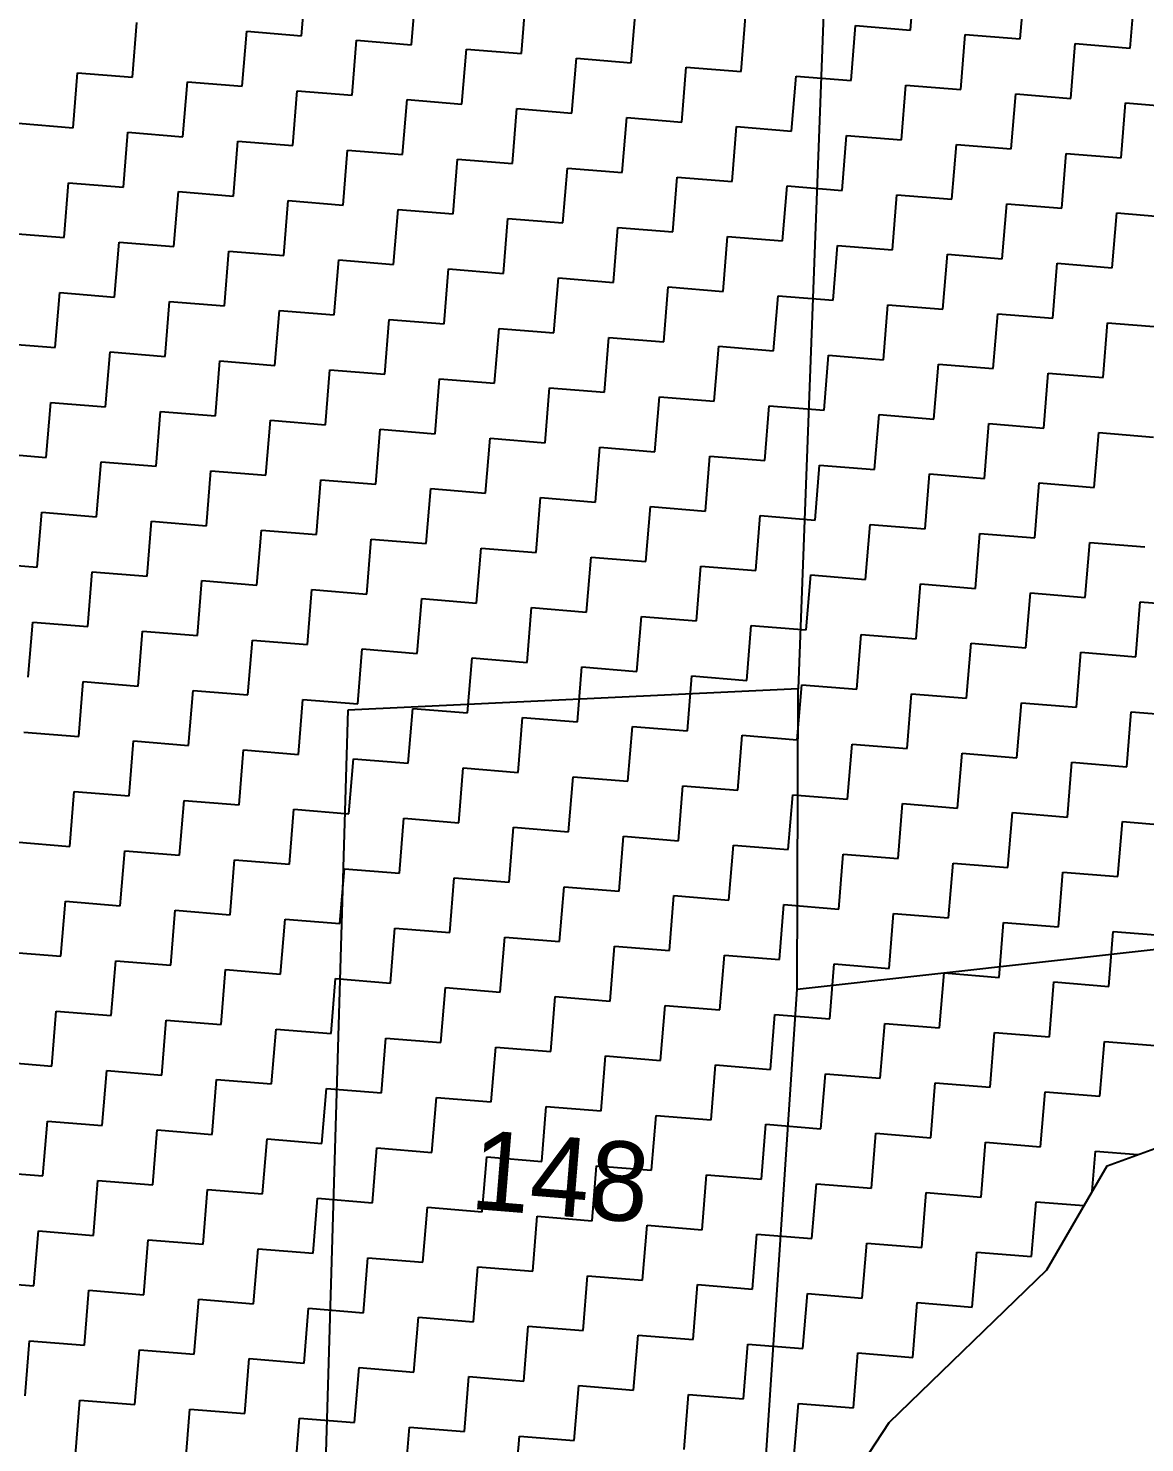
# Model space of a CAD drawing. Header units: metres. Extents: x 286589 to 288713, y 2001360 to 2004418.
# Drawn here: x 286990.5 to 287096.6, y 2003130.9 to 2003265.2 of the extents above; entities that cross this region are included whole.
import ezdxf
from ezdxf.enums import TextEntityAlignment as Align

# ---------------------------------------------------------------- set-up
doc = ezdxf.new("R2010")
doc.units = ezdxf.units.M
doc.header["$MEASUREMENT"] = 0
for name, color, linetype in [('POLY_HATCH', 12, 'Continuous'), ('POLY_PARCEL', 6, 'Continuous'), ('TEXT_PARCEL', 7, 'Continuous')]:
    doc.layers.add(name, color=color, linetype=linetype)
doc.styles.add('TEXT_MAP', font='')
doc.styles.get('TEXT_MAP').set_extended_font_data('Kruti Dev 050')

msp = doc.modelspace()

# ---------------------------------------------------------------- linework, layer by layer
at = {"layer": 'POLY_HATCH', "linetype": 'Continuous'}
for p, q in [((287016.51, 2003264.53), (287016.94, 2003269.74)), ((287074.34, 2003265.07), (287074.76, 2003270.28)), ((287026.95, 2003263.68), (287027.38, 2003268.89)), ((287084.78, 2003264.22), (287085.2, 2003269.43)), ((287095.21, 2003263.36), (287095.64, 2003268.58)), ((287037.39, 2003262.83), (287037.81, 2003268.04)), ((287047.82, 2003261.97), (287048.25, 2003267.19)), ((287000.44, 2003260.58), (287000.86, 2003265.8)), ((287058.26, 2003261.12), (287058.69, 2003266.34)), ((287010.87, 2003259.73), (287011.3, 2003264.95)), ((287011.3, 2003264.95), (287016.51, 2003264.53)), ((287068.7, 2003260.27), (287069.12, 2003265.49)), ((287069.12, 2003265.49), (287074.34, 2003265.07)), ((287079.13, 2003259.42), (287079.56, 2003264.64)), ((287079.56, 2003264.64), (287084.78, 2003264.22)), ((287021.31, 2003258.88), (287021.73, 2003264.1)), ((287021.73, 2003264.1), (287026.95, 2003263.68)), ((287031.74, 2003258.03), (287032.17, 2003263.25)), ((287032.17, 2003263.25), (287037.39, 2003262.83)), ((287089.57, 2003258.57), (287089.99, 2003263.79)), ((287089.99, 2003263.79), (287095.21, 2003263.36)), ((287042.18, 2003257.18), (287042.61, 2003262.4)), ((287042.61, 2003262.4), (287047.82, 2003261.97)), ((286994.79, 2003255.79), (286995.22, 2003261.01)), ((286995.22, 2003261.01), (287000.44, 2003260.58)), ((287052.62, 2003256.33), (287053.04, 2003261.55)), ((287053.04, 2003261.55), (287058.26, 2003261.12)), ((287063.05, 2003255.48), (287063.48, 2003260.7)), ((287063.48, 2003260.7), (287068.7, 2003260.27)), ((287005.23, 2003254.94), (287005.65, 2003260.16)), ((287005.65, 2003260.16), (287010.87, 2003259.73)), ((287015.66, 2003254.09), (287016.09, 2003259.31)), ((287016.09, 2003259.31), (287021.31, 2003258.88)), ((287073.49, 2003254.63), (287073.91, 2003259.85)), ((287073.91, 2003259.85), (287079.13, 2003259.42)), ((287083.92, 2003253.78), (287084.35, 2003259)), ((287084.35, 2003259), (287089.57, 2003258.57)), ((287026.1, 2003253.24), (287026.53, 2003258.46)), ((287026.53, 2003258.46), (287031.74, 2003258.03)), ((287094.36, 2003252.93), (287094.79, 2003258.15)), ((287094.79, 2003258.15), (287100, 2003257.72)), ((287036.54, 2003252.39), (287036.96, 2003257.61)), ((287036.96, 2003257.61), (287042.18, 2003257.18)), ((287046.97, 2003251.54), (287047.4, 2003256.76)), ((287047.4, 2003256.76), (287052.62, 2003256.33)), ((286989.57, 2003256.22), (286994.79, 2003255.79)), ((286999.58, 2003250.15), (287000.01, 2003255.37)), ((287000.01, 2003255.37), (287005.23, 2003254.94)), ((287057.41, 2003250.69), (287057.83, 2003255.91)), ((287057.83, 2003255.91), (287063.05, 2003255.48)), ((287067.85, 2003249.84), (287068.27, 2003255.06)), ((287068.27, 2003255.06), (287073.49, 2003254.63)), ((287010.02, 2003249.3), (287010.45, 2003254.52)), ((287010.45, 2003254.52), (287015.66, 2003254.09)), ((287020.46, 2003248.45), (287020.88, 2003253.66)), ((287020.88, 2003253.66), (287026.1, 2003253.24)), ((287078.28, 2003248.99), (287078.71, 2003254.2)), ((287078.71, 2003254.2), (287083.92, 2003253.78)), ((287030.89, 2003247.6), (287031.32, 2003252.81)), ((287031.32, 2003252.81), (287036.54, 2003252.39)), ((287088.72, 2003248.14), (287089.14, 2003253.35)), ((287089.14, 2003253.35), (287094.36, 2003252.93)), ((287041.33, 2003246.75), (287041.75, 2003251.96)), ((287041.75, 2003251.96), (287046.97, 2003251.54)), ((287051.77, 2003245.89), (287052.19, 2003251.11)), ((287052.19, 2003251.11), (287057.41, 2003250.69)), ((286993.94, 2003245.36), (286994.37, 2003250.57)), ((286994.37, 2003250.57), (286999.58, 2003250.15)), ((287004.38, 2003244.5), (287004.8, 2003249.72)), ((287004.8, 2003249.72), (287010.02, 2003249.3)), ((287062.2, 2003245.04), (287062.63, 2003250.26)), ((287062.63, 2003250.26), (287067.85, 2003249.84)), ((287014.81, 2003243.65), (287015.24, 2003248.87)), ((287015.24, 2003248.87), (287020.46, 2003248.45)), ((287072.64, 2003244.19), (287073.06, 2003249.41)), ((287073.06, 2003249.41), (287078.28, 2003248.99)), ((287083.07, 2003243.34), (287083.5, 2003248.56)), ((287083.5, 2003248.56), (287088.72, 2003248.14)), ((287025.25, 2003242.8), (287025.68, 2003248.02)), ((287025.68, 2003248.02), (287030.89, 2003247.6)), ((287035.69, 2003241.95), (287036.11, 2003247.17)), ((287036.11, 2003247.17), (287041.33, 2003246.75)), ((287093.51, 2003242.49), (287093.94, 2003247.71)), ((287093.94, 2003247.71), (287099.15, 2003247.28)), ((286988.72, 2003245.78), (286993.94, 2003245.36)), ((287046.12, 2003241.1), (287046.55, 2003246.32)), ((287046.55, 2003246.32), (287051.77, 2003245.89)), ((286998.73, 2003239.71), (286999.16, 2003244.93)), ((286999.16, 2003244.93), (287004.38, 2003244.5)), ((287056.56, 2003240.25), (287056.98, 2003245.47)), ((287056.98, 2003245.47), (287062.2, 2003245.04)), ((287066.99, 2003239.4), (287067.42, 2003244.62)), ((287067.42, 2003244.62), (287072.64, 2003244.19)), ((287009.17, 2003238.86), (287009.6, 2003244.08)), ((287009.6, 2003244.08), (287014.81, 2003243.65)), ((287019.61, 2003238.01), (287020.03, 2003243.23)), ((287020.03, 2003243.23), (287025.25, 2003242.8)), ((287077.43, 2003238.55), (287077.86, 2003243.77)), ((287077.86, 2003243.77), (287083.07, 2003243.34)), ((287087.87, 2003237.7), (287088.29, 2003242.92)), ((287088.29, 2003242.92), (287093.51, 2003242.49)), ((287030.04, 2003237.16), (287030.47, 2003242.38)), ((287030.47, 2003242.38), (287035.69, 2003241.95)), ((287040.48, 2003236.31), (287040.9, 2003241.53)), ((287040.9, 2003241.53), (287046.12, 2003241.1)), ((287050.91, 2003235.46), (287051.34, 2003240.68)), ((287051.34, 2003240.68), (287056.56, 2003240.25)), ((286993.09, 2003234.92), (286993.52, 2003240.14)), ((286993.52, 2003240.14), (286998.73, 2003239.71)), ((287003.53, 2003234.07), (287003.95, 2003239.29)), ((287003.95, 2003239.29), (287009.17, 2003238.86)), ((287061.35, 2003234.61), (287061.78, 2003239.83)), ((287061.78, 2003239.83), (287066.99, 2003239.4)), ((287071.79, 2003233.76), (287072.21, 2003238.98)), ((287072.21, 2003238.98), (287077.43, 2003238.55)), ((287013.96, 2003233.22), (287014.39, 2003238.44)), ((287014.39, 2003238.44), (287019.61, 2003238.01)), ((287024.4, 2003232.37), (287024.82, 2003237.59)), ((287024.82, 2003237.59), (287030.04, 2003237.16)), ((287082.22, 2003232.91), (287082.65, 2003238.12)), ((287082.65, 2003238.12), (287087.87, 2003237.7)), ((287034.84, 2003231.52), (287035.26, 2003236.73)), ((287035.26, 2003236.73), (287040.48, 2003236.31)), ((287092.66, 2003232.06), (287093.08, 2003237.27)), ((287093.08, 2003237.27), (287098.3, 2003236.85)), ((286987.87, 2003235.34), (286993.09, 2003234.92)), ((287045.27, 2003230.67), (287045.7, 2003235.88)), ((287045.7, 2003235.88), (287050.91, 2003235.46)), ((287055.71, 2003229.82), (287056.13, 2003235.03)), ((287056.13, 2003235.03), (287061.35, 2003234.61)), ((286997.88, 2003229.28), (286998.31, 2003234.49)), ((286998.31, 2003234.49), (287003.53, 2003234.07)), ((287008.32, 2003228.43), (287008.74, 2003233.64)), ((287008.74, 2003233.64), (287013.96, 2003233.22)), ((287066.14, 2003228.96), (287066.57, 2003234.18)), ((287066.57, 2003234.18), (287071.79, 2003233.76)), ((287018.76, 2003227.57), (287019.18, 2003232.79)), ((287019.18, 2003232.79), (287024.4, 2003232.37)), ((287076.58, 2003228.11), (287077.01, 2003233.33)), ((287077.01, 2003233.33), (287082.22, 2003232.91)), ((287087.02, 2003227.26), (287087.44, 2003232.48)), ((287087.44, 2003232.48), (287092.66, 2003232.06)), ((287029.19, 2003226.72), (287029.62, 2003231.94)), ((287029.62, 2003231.94), (287034.84, 2003231.52)), ((287039.63, 2003225.87), (287040.05, 2003231.09)), ((287040.05, 2003231.09), (287045.27, 2003230.67)), ((286992.24, 2003224.48), (286992.67, 2003229.7)), ((286992.67, 2003229.7), (286997.88, 2003229.28)), ((287050.06, 2003225.02), (287050.49, 2003230.24)), ((287050.49, 2003230.24), (287055.71, 2003229.82)), ((287002.68, 2003223.63), (287003.1, 2003228.85)), ((287003.1, 2003228.85), (287008.32, 2003228.43)), ((287060.5, 2003224.17), (287060.93, 2003229.39)), ((287060.93, 2003229.39), (287066.14, 2003228.96)), ((287070.94, 2003223.32), (287071.36, 2003228.54)), ((287071.36, 2003228.54), (287076.58, 2003228.11)), ((287013.11, 2003222.78), (287013.54, 2003228)), ((287013.54, 2003228), (287018.76, 2003227.57)), ((287023.55, 2003221.93), (287023.97, 2003227.15)), ((287023.97, 2003227.15), (287029.19, 2003226.72)), ((287081.37, 2003222.47), (287081.8, 2003227.69)), ((287081.8, 2003227.69), (287087.02, 2003227.26)), ((287091.81, 2003221.62), (287092.23, 2003226.84)), ((287092.23, 2003226.84), (287097.45, 2003226.41)), ((287033.98, 2003221.08), (287034.41, 2003226.3)), ((287034.41, 2003226.3), (287039.63, 2003225.87)), ((287044.42, 2003220.23), (287044.85, 2003225.45)), ((287044.85, 2003225.45), (287050.06, 2003225.02)), ((286987.02, 2003224.91), (286992.24, 2003224.48)), ((286997.03, 2003218.84), (286997.46, 2003224.06)), ((286997.46, 2003224.06), (287002.68, 2003223.63)), ((287054.86, 2003219.38), (287055.28, 2003224.6)), ((287055.28, 2003224.6), (287060.5, 2003224.17)), ((287007.47, 2003217.99), (287007.89, 2003223.21)), ((287007.89, 2003223.21), (287013.11, 2003222.78)), ((287065.29, 2003218.53), (287065.72, 2003223.75)), ((287065.72, 2003223.75), (287070.94, 2003223.32)), ((287075.73, 2003217.68), (287076.15, 2003222.9)), ((287076.15, 2003222.9), (287081.37, 2003222.47)), ((287017.91, 2003217.14), (287018.33, 2003222.36)), ((287018.33, 2003222.36), (287023.55, 2003221.93)), ((287028.34, 2003216.29), (287028.77, 2003221.51)), ((287028.77, 2003221.51), (287033.98, 2003221.08)), ((287086.17, 2003216.83), (287086.59, 2003222.05)), ((287086.59, 2003222.05), (287091.81, 2003221.62)), ((287038.78, 2003215.44), (287039.2, 2003220.66)), ((287039.2, 2003220.66), (287044.42, 2003220.23)), ((286991.39, 2003214.05), (286991.81, 2003219.26)), ((286991.81, 2003219.26), (286997.03, 2003218.84)), ((287049.21, 2003214.59), (287049.64, 2003219.8)), ((287049.64, 2003219.8), (287054.86, 2003219.38)), ((287059.65, 2003213.74), (287060.08, 2003218.95)), ((287060.08, 2003218.95), (287065.29, 2003218.53)), ((287001.83, 2003213.2), (287002.25, 2003218.41)), ((287002.25, 2003218.41), (287007.47, 2003217.99)), ((287012.26, 2003212.35), (287012.69, 2003217.56)), ((287012.69, 2003217.56), (287017.91, 2003217.14)), ((287070.09, 2003212.88), (287070.51, 2003218.1)), ((287070.51, 2003218.1), (287075.73, 2003217.68)), ((287022.7, 2003211.49), (287023.12, 2003216.71)), ((287023.12, 2003216.71), (287028.34, 2003216.29)), ((287080.52, 2003212.03), (287080.95, 2003217.25)), ((287080.95, 2003217.25), (287086.17, 2003216.83)), ((287090.96, 2003211.18), (287091.38, 2003216.4)), ((287091.38, 2003216.4), (287096.6, 2003215.98)), ((287033.13, 2003210.64), (287033.56, 2003215.86)), ((287033.56, 2003215.86), (287038.78, 2003215.44)), ((287043.57, 2003209.79), (287044, 2003215.01)), ((287044, 2003215.01), (287049.21, 2003214.59)), ((286986.17, 2003214.47), (286991.39, 2003214.05)), ((286996.18, 2003208.4), (286996.61, 2003213.62)), ((286996.61, 2003213.62), (287001.83, 2003213.2)), ((287054.01, 2003208.94), (287054.43, 2003214.16)), ((287054.43, 2003214.16), (287059.65, 2003213.74)), ((287064.44, 2003208.09), (287064.87, 2003213.31)), ((287064.87, 2003213.31), (287070.09, 2003212.88)), ((287006.62, 2003207.55), (287007.04, 2003212.77)), ((287007.04, 2003212.77), (287012.26, 2003212.35)), ((287074.88, 2003207.24), (287075.3, 2003212.46)), ((287075.3, 2003212.46), (287080.52, 2003212.03)), ((287017.05, 2003206.7), (287017.48, 2003211.92)), ((287017.48, 2003211.92), (287022.7, 2003211.49)), ((287027.49, 2003205.85), (287027.92, 2003211.07)), ((287027.92, 2003211.07), (287033.13, 2003210.64)), ((287085.31, 2003206.39), (287085.74, 2003211.61)), ((287085.74, 2003211.61), (287090.96, 2003211.18)), ((287095.75, 2003205.54), (287096.18, 2003210.76)), ((287096.18, 2003210.76), (287101.39, 2003210.33)), ((287037.93, 2003205), (287038.35, 2003210.22)), ((287038.35, 2003210.22), (287043.57, 2003209.79)), ((287048.36, 2003204.15), (287048.79, 2003209.37)), ((287048.79, 2003209.37), (287054.01, 2003208.94)), ((286990.54, 2003203.61), (286990.96, 2003208.83)), ((286990.96, 2003208.83), (286996.18, 2003208.4)), ((287000.97, 2003202.76), (287001.4, 2003207.98)), ((287001.4, 2003207.98), (287006.62, 2003207.55)), ((287058.8, 2003203.3), (287059.22, 2003208.52)), ((287059.22, 2003208.52), (287064.44, 2003208.09)), ((287011.41, 2003201.91), (287011.84, 2003207.13)), ((287011.84, 2003207.13), (287017.05, 2003206.7)), ((287069.24, 2003202.45), (287069.66, 2003207.67)), ((287069.66, 2003207.67), (287074.88, 2003207.24)), ((287079.67, 2003201.6), (287080.1, 2003206.82)), ((287080.1, 2003206.82), (287085.31, 2003206.39)), ((287021.85, 2003201.06), (287022.27, 2003206.28)), ((287022.27, 2003206.28), (287027.49, 2003205.85)), ((287032.28, 2003200.21), (287032.71, 2003205.43)), ((287032.71, 2003205.43), (287037.93, 2003205)), ((287090.11, 2003200.75), (287090.53, 2003205.97)), ((287090.53, 2003205.97), (287095.75, 2003205.54)), ((287042.72, 2003199.36), (287043.14, 2003204.58)), ((287043.14, 2003204.58), (287048.36, 2003204.15)), ((286995.33, 2003197.97), (286995.76, 2003203.19)), ((286995.76, 2003203.19), (287000.97, 2003202.76)), ((287053.16, 2003198.51), (287053.58, 2003203.72)), ((287053.58, 2003203.72), (287058.8, 2003203.3)), ((287063.59, 2003197.66), (287064.02, 2003202.87)), ((287064.02, 2003202.87), (287069.24, 2003202.45)), ((287005.77, 2003197.12), (287006.19, 2003202.33)), ((287006.19, 2003202.33), (287011.41, 2003201.91)), ((287016.2, 2003196.27), (287016.63, 2003201.48)), ((287016.63, 2003201.48), (287021.85, 2003201.06)), ((287074.03, 2003196.81), (287074.45, 2003202.02)), ((287074.45, 2003202.02), (287079.67, 2003201.6)), ((287026.64, 2003195.42), (287027.07, 2003200.63)), ((287027.07, 2003200.63), (287032.28, 2003200.21)), ((287084.46, 2003195.95), (287084.89, 2003201.17)), ((287084.89, 2003201.17), (287090.11, 2003200.75)), ((287094.9, 2003195.1), (287095.33, 2003200.32)), ((287095.33, 2003200.32), (287100.54, 2003199.9)), ((287037.08, 2003194.56), (287037.5, 2003199.78)), ((287037.5, 2003199.78), (287042.72, 2003199.36)), ((287047.51, 2003193.71), (287047.94, 2003198.93)), ((287047.94, 2003198.93), (287053.16, 2003198.51)), ((286990.11, 2003198.39), (286995.33, 2003197.97)), ((287000.12, 2003192.32), (287000.55, 2003197.54)), ((287000.55, 2003197.54), (287005.77, 2003197.12)), ((287057.95, 2003192.86), (287058.37, 2003198.08)), ((287058.37, 2003198.08), (287063.59, 2003197.66)), ((287068.38, 2003192.01), (287068.81, 2003197.23)), ((287068.81, 2003197.23), (287074.03, 2003196.81)), ((287010.56, 2003191.47), (287010.99, 2003196.69)), ((287010.99, 2003196.69), (287016.2, 2003196.27)), ((287021, 2003190.62), (287021.42, 2003195.84)), ((287021.42, 2003195.84), (287026.64, 2003195.42)), ((287078.82, 2003191.16), (287079.25, 2003196.38)), ((287079.25, 2003196.38), (287084.46, 2003195.95)), ((287031.43, 2003189.77), (287031.86, 2003194.99)), ((287031.86, 2003194.99), (287037.08, 2003194.56)), ((287089.26, 2003190.31), (287089.68, 2003195.53)), ((287089.68, 2003195.53), (287094.9, 2003195.1)), ((287041.87, 2003188.92), (287042.29, 2003194.14)), ((287042.29, 2003194.14), (287047.51, 2003193.71)), ((287052.3, 2003188.07), (287052.73, 2003193.29)), ((287052.73, 2003193.29), (287057.95, 2003192.86)), ((286994.48, 2003187.53), (286994.91, 2003192.75)), ((286994.91, 2003192.75), (287000.12, 2003192.32)), ((287004.92, 2003186.68), (287005.34, 2003191.9)), ((287005.34, 2003191.9), (287010.56, 2003191.47)), ((287062.74, 2003187.22), (287063.17, 2003192.44)), ((287063.17, 2003192.44), (287068.38, 2003192.01)), ((287015.35, 2003185.83), (287015.78, 2003191.05)), ((287015.78, 2003191.05), (287021, 2003190.62)), ((287073.18, 2003186.37), (287073.6, 2003191.59)), ((287073.6, 2003191.59), (287078.82, 2003191.16)), ((287083.61, 2003185.52), (287084.04, 2003190.74)), ((287084.04, 2003190.74), (287089.26, 2003190.31)), ((287025.79, 2003184.98), (287026.21, 2003190.2)), ((287026.21, 2003190.2), (287031.43, 2003189.77)), ((287036.23, 2003184.13), (287036.65, 2003189.35)), ((287036.65, 2003189.35), (287041.87, 2003188.92)), ((287094.05, 2003184.67), (287094.48, 2003189.89)), ((287094.48, 2003189.89), (287099.69, 2003189.46)), ((286989.26, 2003187.96), (286994.48, 2003187.53)), ((287046.66, 2003183.28), (287047.09, 2003188.5)), ((287047.09, 2003188.5), (287052.3, 2003188.07)), ((286999.27, 2003181.89), (286999.7, 2003187.11)), ((286999.7, 2003187.11), (287004.92, 2003186.68)), ((287057.1, 2003182.43), (287057.52, 2003187.65)), ((287057.52, 2003187.65), (287062.74, 2003187.22)), ((287067.53, 2003181.58), (287067.96, 2003186.79)), ((287067.96, 2003186.79), (287073.18, 2003186.37)), ((287009.71, 2003181.04), (287010.13, 2003186.26)), ((287010.13, 2003186.26), (287015.35, 2003185.83)), ((287020.15, 2003180.19), (287020.57, 2003185.4)), ((287020.57, 2003185.4), (287025.79, 2003184.98)), ((287077.97, 2003180.73), (287078.4, 2003185.94)), ((287078.4, 2003185.94), (287083.61, 2003185.52)), ((287088.41, 2003179.88), (287088.83, 2003185.09)), ((287088.83, 2003185.09), (287094.05, 2003184.67)), ((287030.58, 2003179.34), (287031.01, 2003184.55)), ((287031.01, 2003184.55), (287036.23, 2003184.13)), ((287041.02, 2003178.48), (287041.44, 2003183.7)), ((287041.44, 2003183.7), (287046.66, 2003183.28)), ((287051.45, 2003177.63), (287051.88, 2003182.85)), ((287051.88, 2003182.85), (287057.1, 2003182.43)), ((286993.63, 2003177.09), (286994.06, 2003182.31)), ((286994.06, 2003182.31), (286999.27, 2003181.89)), ((287004.07, 2003176.24), (287004.49, 2003181.46)), ((287004.49, 2003181.46), (287009.71, 2003181.04)), ((287061.89, 2003176.78), (287062.32, 2003182)), ((287062.32, 2003182), (287067.53, 2003181.58)), ((287072.33, 2003175.93), (287072.75, 2003181.15)), ((287072.75, 2003181.15), (287077.97, 2003180.73)), ((287014.5, 2003175.39), (287014.93, 2003180.61)), ((287014.93, 2003180.61), (287020.15, 2003180.19)), ((287024.94, 2003174.54), (287025.36, 2003179.76)), ((287025.36, 2003179.76), (287030.58, 2003179.34)), ((287082.76, 2003175.08), (287083.19, 2003180.3)), ((287083.19, 2003180.3), (287088.41, 2003179.88)), ((287035.37, 2003173.69), (287035.8, 2003178.91)), ((287035.8, 2003178.91), (287041.02, 2003178.48)), ((287093.2, 2003174.23), (287093.62, 2003179.45)), ((287093.62, 2003179.45), (287098.84, 2003179.02)), ((286988.41, 2003177.52), (286993.63, 2003177.09)), ((287045.81, 2003172.84), (287046.24, 2003178.06)), ((287046.24, 2003178.06), (287051.45, 2003177.63)), ((287056.25, 2003171.99), (287056.67, 2003177.21)), ((287056.67, 2003177.21), (287061.89, 2003176.78)), ((286998.42, 2003171.45), (286998.85, 2003176.67)), ((286998.85, 2003176.67), (287004.07, 2003176.24)), ((287008.86, 2003170.6), (287009.28, 2003175.82)), ((287009.28, 2003175.82), (287014.5, 2003175.39)), ((287066.68, 2003171.14), (287067.11, 2003176.36)), ((287067.11, 2003176.36), (287072.33, 2003175.93)), ((287019.3, 2003169.75), (287019.72, 2003174.97)), ((287019.72, 2003174.97), (287024.94, 2003174.54)), ((287077.12, 2003170.29), (287077.54, 2003175.51)), ((287077.54, 2003175.51), (287082.76, 2003175.08)), ((287087.56, 2003169.44), (287087.98, 2003174.66)), ((287087.98, 2003174.66), (287093.2, 2003174.23)), ((287029.73, 2003168.9), (287030.16, 2003174.12)), ((287030.16, 2003174.12), (287035.37, 2003173.69)), ((287040.17, 2003168.05), (287040.59, 2003173.27)), ((287040.59, 2003173.27), (287045.81, 2003172.84)), ((286992.78, 2003166.66), (286993.2, 2003171.88)), ((286993.2, 2003171.88), (286998.42, 2003171.45)), ((287050.6, 2003167.2), (287051.03, 2003172.42)), ((287051.03, 2003172.42), (287056.25, 2003171.99)), ((287003.22, 2003165.81), (287003.64, 2003171.03)), ((287003.64, 2003171.03), (287008.86, 2003170.6)), ((287061.04, 2003166.35), (287061.47, 2003171.57)), ((287061.47, 2003171.57), (287066.68, 2003171.14)), ((287071.48, 2003165.5), (287071.9, 2003170.71)), ((287071.9, 2003170.71), (287077.12, 2003170.29)), ((287013.65, 2003164.96), (287014.08, 2003170.18)), ((287014.08, 2003170.18), (287019.3, 2003169.75)), ((287024.09, 2003164.11), (287024.51, 2003169.32)), ((287024.51, 2003169.32), (287029.73, 2003168.9)), ((287081.91, 2003164.65), (287082.34, 2003169.86)), ((287082.34, 2003169.86), (287087.56, 2003169.44)), ((287092.35, 2003163.8), (287092.77, 2003169.01)), ((287092.77, 2003169.01), (287097.99, 2003168.59)), ((287034.52, 2003163.26), (287034.95, 2003168.47)), ((287034.95, 2003168.47), (287040.17, 2003168.05)), ((287044.96, 2003162.41), (287045.39, 2003167.62)), ((287045.39, 2003167.62), (287050.6, 2003167.2)), ((286987.56, 2003167.08), (286992.78, 2003166.66)), ((287055.4, 2003161.55), (287055.82, 2003166.77)), ((287055.82, 2003166.77), (287061.04, 2003166.35)), ((286997.57, 2003161.02), (286998, 2003166.23)), ((286998, 2003166.23), (287003.22, 2003165.81)), ((287008.01, 2003160.16), (287008.43, 2003165.38)), ((287008.43, 2003165.38), (287013.65, 2003164.96)), ((287065.83, 2003160.7), (287066.26, 2003165.92)), ((287066.26, 2003165.92), (287071.48, 2003165.5)), ((287076.27, 2003159.85), (287076.69, 2003165.07)), ((287076.69, 2003165.07), (287081.91, 2003164.65)), ((287018.44, 2003159.31), (287018.87, 2003164.53)), ((287018.87, 2003164.53), (287024.09, 2003164.11)), ((287028.88, 2003158.46), (287029.31, 2003163.68)), ((287029.31, 2003163.68), (287034.52, 2003163.26)), ((287086.7, 2003159), (287087.13, 2003164.22)), ((287087.13, 2003164.22), (287092.35, 2003163.8)), ((287039.32, 2003157.61), (287039.74, 2003162.83)), ((287039.74, 2003162.83), (287044.96, 2003162.41)), ((286991.93, 2003156.22), (286992.35, 2003161.44)), ((286992.35, 2003161.44), (286997.57, 2003161.02)), ((287049.75, 2003156.76), (287050.18, 2003161.98)), ((287050.18, 2003161.98), (287055.4, 2003161.55)), ((287060.19, 2003155.91), (287060.61, 2003161.13)), ((287060.61, 2003161.13), (287065.83, 2003160.7)), ((287002.36, 2003155.37), (287002.79, 2003160.59)), ((287002.79, 2003160.59), (287008.01, 2003160.16)), ((287012.8, 2003154.52), (287013.23, 2003159.74)), ((287013.23, 2003159.74), (287018.44, 2003159.31)), ((287070.63, 2003155.06), (287071.05, 2003160.28)), ((287071.05, 2003160.28), (287076.27, 2003159.85)), ((287023.24, 2003153.67), (287023.66, 2003158.89)), ((287023.66, 2003158.89), (287028.88, 2003158.46)), ((287081.06, 2003154.21), (287081.49, 2003159.43)), ((287081.49, 2003159.43), (287086.7, 2003159)), ((287091.61, 2003154.78), (287091.92, 2003158.58)), ((287091.92, 2003158.58), (287095.95, 2003158.25)), ((287033.67, 2003152.82), (287034.1, 2003158.04)), ((287034.1, 2003158.04), (287039.32, 2003157.61)), ((287044.11, 2003151.97), (287044.53, 2003157.19)), ((287044.53, 2003157.19), (287049.75, 2003156.76)), ((286986.71, 2003156.65), (286991.93, 2003156.22)), ((286996.72, 2003150.58), (286997.15, 2003155.8)), ((286997.15, 2003155.8), (287002.36, 2003155.37)), ((287054.55, 2003151.12), (287054.97, 2003156.34)), ((287054.97, 2003156.34), (287060.19, 2003155.91)), ((287007.16, 2003149.73), (287007.58, 2003154.95)), ((287007.58, 2003154.95), (287012.8, 2003154.52)), ((287064.98, 2003150.27), (287065.41, 2003155.49)), ((287065.41, 2003155.49), (287070.63, 2003155.06)), ((287075.42, 2003149.42), (287075.84, 2003154.64)), ((287075.84, 2003154.64), (287081.06, 2003154.21)), ((287017.59, 2003148.88), (287018.02, 2003154.1)), ((287018.02, 2003154.1), (287023.24, 2003153.67)), ((287028.03, 2003148.03), (287028.46, 2003153.25)), ((287028.46, 2003153.25), (287033.67, 2003152.82)), ((287085.85, 2003148.57), (287086.28, 2003153.78)), ((287086.28, 2003153.78), (287090.82, 2003153.41)), ((287038.47, 2003147.18), (287038.89, 2003152.39)), ((287038.89, 2003152.39), (287044.11, 2003151.97)), ((287048.9, 2003146.33), (287049.33, 2003151.54)), ((287049.33, 2003151.54), (287054.55, 2003151.12)), ((286991.08, 2003145.79), (286991.5, 2003151)), ((286991.5, 2003151), (286996.72, 2003150.58)), ((287001.51, 2003144.94), (287001.94, 2003150.15)), ((287001.94, 2003150.15), (287007.16, 2003149.73)), ((287059.34, 2003145.48), (287059.76, 2003150.69)), ((287059.76, 2003150.69), (287064.98, 2003150.27)), ((287011.95, 2003144.09), (287012.38, 2003149.3)), ((287012.38, 2003149.3), (287017.59, 2003148.88)), ((287069.77, 2003144.62), (287070.2, 2003149.84)), ((287070.2, 2003149.84), (287075.42, 2003149.42)), ((287080.21, 2003143.77), (287080.64, 2003148.99)), ((287080.64, 2003148.99), (287085.85, 2003148.57)), ((287022.39, 2003143.23), (287022.81, 2003148.45)), ((287022.81, 2003148.45), (287028.03, 2003148.03)), ((287032.82, 2003142.38), (287033.25, 2003147.6)), ((287033.25, 2003147.6), (287038.47, 2003147.18)), ((286985.86, 2003146.21), (286991.08, 2003145.79)), ((287043.26, 2003141.53), (287043.68, 2003146.75)), ((287043.68, 2003146.75), (287048.9, 2003146.33)), ((286995.87, 2003140.14), (286996.3, 2003145.36)), ((286996.3, 2003145.36), (287001.51, 2003144.94)), ((287053.7, 2003140.68), (287054.12, 2003145.9)), ((287054.12, 2003145.9), (287059.34, 2003145.48)), ((287064.13, 2003139.83), (287064.56, 2003145.05)), ((287064.56, 2003145.05), (287069.77, 2003144.62)), ((287006.31, 2003139.29), (287006.73, 2003144.51)), ((287006.73, 2003144.51), (287011.95, 2003144.09)), ((287016.74, 2003138.44), (287017.17, 2003143.66)), ((287017.17, 2003143.66), (287022.39, 2003143.23)), ((287074.57, 2003138.98), (287074.99, 2003144.2)), ((287074.99, 2003144.2), (287080.21, 2003143.77)), ((287027.18, 2003137.59), (287027.6, 2003142.81)), ((287027.6, 2003142.81), (287032.82, 2003142.38)), ((287037.62, 2003136.74), (287038.04, 2003141.96)), ((287038.04, 2003141.96), (287043.26, 2003141.53)), ((287048.05, 2003135.89), (287048.48, 2003141.11)), ((287048.48, 2003141.11), (287053.7, 2003140.68)), ((286990.23, 2003135.35), (286990.65, 2003140.57)), ((286990.65, 2003140.57), (286995.87, 2003140.14)), ((287000.66, 2003134.5), (287001.09, 2003139.72)), ((287001.09, 2003139.72), (287006.31, 2003139.29)), ((287058.49, 2003135.04), (287058.91, 2003140.26)), ((287058.91, 2003140.26), (287064.13, 2003139.83)), ((287068.92, 2003134.19), (287069.35, 2003139.41)), ((287069.35, 2003139.41), (287074.57, 2003138.98)), ((287011.1, 2003133.65), (287011.52, 2003138.87)), ((287011.52, 2003138.87), (287016.74, 2003138.44)), ((287021.54, 2003132.8), (287021.96, 2003138.02)), ((287021.96, 2003138.02), (287027.18, 2003137.59)), ((287031.97, 2003131.95), (287032.4, 2003137.17)), ((287032.4, 2003137.17), (287037.62, 2003136.74)), ((287042.41, 2003131.1), (287042.83, 2003136.31)), ((287042.83, 2003136.31), (287048.05, 2003135.89)), ((287052.84, 2003130.25), (287053.27, 2003135.46)), ((287053.27, 2003135.46), (287058.49, 2003135.04)), ((286995.02, 2003129.71), (286995.45, 2003134.92)), ((286995.45, 2003134.92), (287000.66, 2003134.5)), ((287005.46, 2003128.86), (287005.88, 2003134.07)), ((287005.88, 2003134.07), (287011.1, 2003133.65)), ((287063.28, 2003129.4), (287063.71, 2003134.61)), ((287063.71, 2003134.61), (287068.92, 2003134.19)), ((287015.89, 2003128.01), (287016.32, 2003133.22)), ((287016.32, 2003133.22), (287021.54, 2003132.8)), ((287026.33, 2003127.15), (287026.75, 2003132.37)), ((287026.75, 2003132.37), (287031.97, 2003131.95)), ((287036.76, 2003126.3), (287037.19, 2003131.52)), ((287037.19, 2003131.52), (287042.41, 2003131.1))]:
    msp.add_line(p, q, dxfattribs=at)
at = {"layer": 'POLY_HATCH'}
msp.add_lwpolyline([(287062.18, 2003117.36), (287072.31, 2003132.79), (287087.29, 2003147.32), (287093.02, 2003157.19), (287098.6, 2003159.2), (287117.63, 2003144.85), (287119.73, 2003134.34), (287139.68, 2003131.23), (287163.37, 2003131.77), (287179.84, 2003134.36), (287192.02, 2003138.78), (287207.5, 2003147.37), (287222.96, 2003167.78), (287233.36, 2003183.5), (287245.8, 2003203.17)], dxfattribs=at)
at = {"layer": 'POLY_PARCEL'}
for p, q in [((287071.04, 2003397.57), (287063.67, 2003202.48)), ((287063.67, 2003202.48), (287020.91, 2003200.46)), ((287063.58, 2003173.98), (287063.67, 2003202.48)), ((287020.91, 2003200.46), (287017.98, 2003101.72)), ((287063.58, 2003173.98), (287124.68, 2003180.75)), ((287058.76, 2003101.34), (287063.58, 2003173.98))]:
    msp.add_line(p, q, dxfattribs=at)

# ---------------------------------------------------------------- texts
at = {"layer": 'TEXT_PARCEL', "style": 'TEXT_MAP'}
msp.add_text('148', height=7.539, rotation=355.34, dxfattribs=at).set_placement((287040.79, 2003152.44), align=Align.CENTER)

doc.saveas('drawing.dxf')
